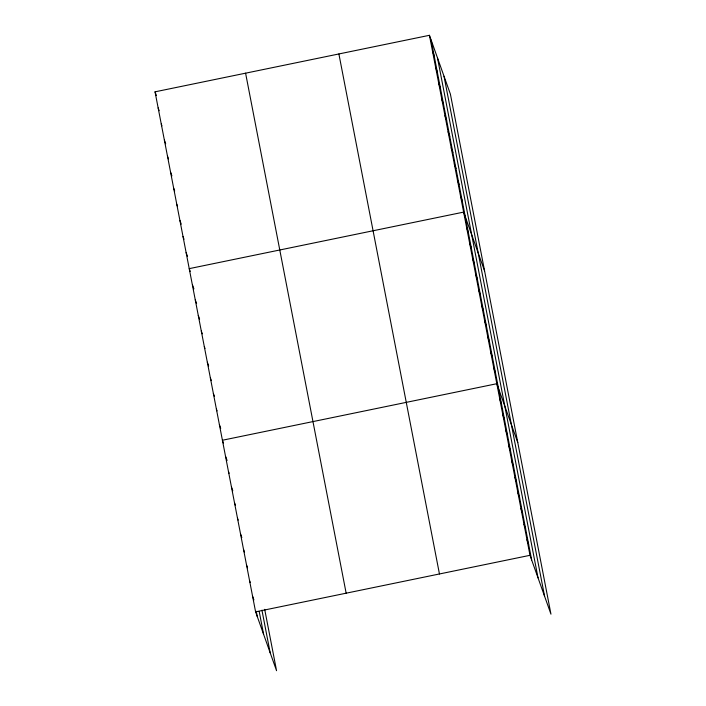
<?xml version="1.0" encoding="UTF-8"?>
<svg xmlns="http://www.w3.org/2000/svg" width="706" height="706" viewBox="0 0 706 706"><rect width="100%" height="100%" fill="white"/><g stroke="black" fill="none" stroke-linecap="round" stroke-linejoin="round"><path stroke-width="1.06" d="M264.688 609.34L276.558 670.7L255.598 611.846L155.038 91.833L429.442 35.3L450.402 94.154L550.962 614.167L530.003 555.313L429.442 35.3M255.598 611.846L530.003 555.313M432.557 51.37L434.208 56.021M435.664 67.449L437.314 72.1M438.77 83.52L440.429 88.171M441.877 99.59L443.536 104.241M444.983 115.669L446.642 120.32M448.098 131.74L449.748 136.39M451.205 147.81L452.855 152.461M454.311 163.889L455.97 168.54M457.417 179.959L459.077 184.61M460.524 196.03L462.183 200.68M484.59 270.954L463.639 212.109L189.234 268.642L190.223 271.431M466.648 227.703L468.307 232.353M469.667 243.305L471.326 247.956M472.685 258.908L474.344 263.559M475.703 274.51L477.362 279.161M478.721 290.104L480.371 294.755M481.739 305.707L483.389 310.358M484.748 321.309L486.408 325.96M487.767 336.912L489.426 341.563M490.785 352.506L492.444 357.157M493.803 368.108L495.462 372.759M517.772 442.565L496.821 383.711L222.416 440.244L223.405 443.033M499.839 399.314L501.489 403.964M502.848 414.907L504.508 419.567M505.867 430.51L507.526 435.161M508.885 446.113L510.544 450.763M511.903 461.715L513.562 466.366M514.921 477.318L516.571 481.969M517.939 492.912L519.59 497.562M520.949 508.514L522.608 513.165M523.967 524.117L525.626 528.768M526.985 539.719L528.644 544.37M155.038 91.833L156.37 95.557M158.153 107.903L159.141 110.701M161.259 123.982L161.921 125.844M164.366 140.053L165.689 143.777M167.472 156.123L168.469 158.921M170.578 172.202L171.911 175.918M173.694 188.273L174.682 191.061M176.8 204.343L177.462 206.205M179.906 220.422L181.23 224.137M183.013 236.492L184.01 239.281M186.119 252.563L187.452 256.287M192.579 285.171L193.903 288.895M195.262 299.838L196.586 303.562M198.28 315.441L199.604 319.165M201.298 331.043L202.295 333.832M204.316 346.637L204.978 348.499M207.335 362.24L208.658 365.964M210.344 377.842L211.341 380.631M213.362 393.445L214.359 396.234M216.38 409.048L217.042 410.901M219.398 424.641L220.722 428.365M225.761 456.773L227.085 460.497M228.444 471.449L229.115 473.302M231.462 487.043L232.786 490.767M234.48 502.646L235.477 505.434M237.498 518.248L238.16 520.11M240.517 533.851L241.84 537.566M243.535 549.444L244.523 552.242M246.544 565.047L247.541 567.836M249.562 580.65L250.224 582.512M252.58 596.252L253.904 599.968M444.03 76.266L544.591 596.279M437.473 57.839L538.025 577.852M431.101 39.951L531.662 559.964M338.889 53.956L439.45 573.969M245.591 73.177L346.152 593.19M261.944 610.169L270.186 652.812M259.199 611.502L263.62 634.385M256.252 611.299L257.258 616.497"/></g></svg>
